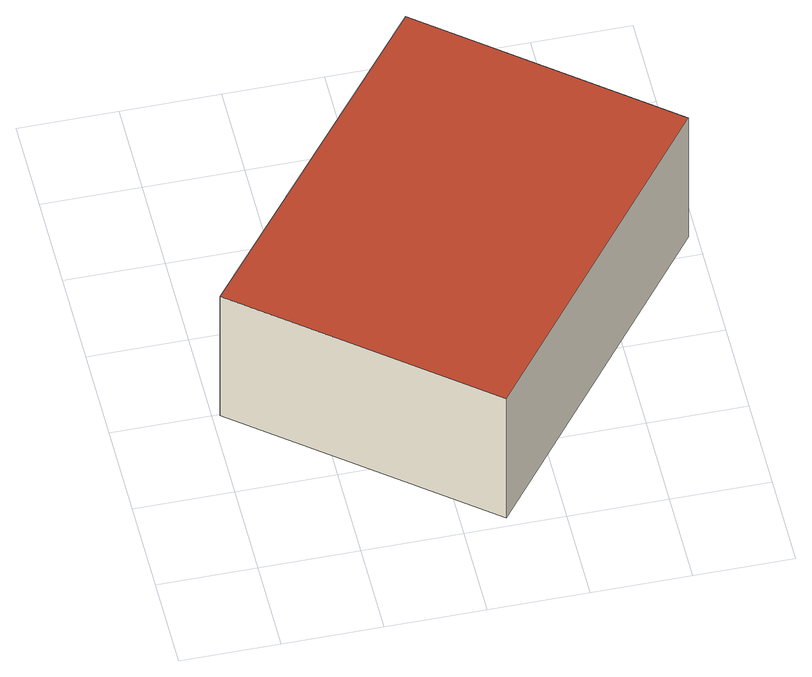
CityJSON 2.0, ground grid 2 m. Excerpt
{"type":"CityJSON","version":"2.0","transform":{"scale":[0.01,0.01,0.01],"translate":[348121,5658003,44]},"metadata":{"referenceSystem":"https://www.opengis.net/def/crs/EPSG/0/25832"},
"CityObjects":{
"building1":{"type":"Building","attributes":{"Geometrietyp2DReferenz":"3000","Gemeindeschluessel":"05315000","function":"31001_2571","roofType":"1000","measuredHeight":3.36,"storeysAboveGround":1},"address":[{"country":"Germany","locality":"Köln","thoroughfareNumber":"1","thoroughfareName":"Straberger Weg"}],"geometry":[{"type":"Solid","lod":"2","boundaries":[[[[0,1,2,3]],[[4,5,1,0]],[[6,7,5,4]],[[3,2,7,6]],[[4,0,3,6]],[[1,5,7,2]]]],"semantics":{"surfaces":[{"type":"WallSurface"},{"type":"RoofSurface"},{"type":"GroundSurface"}],"values":[[0,0,0,0,1,2]]}}]}
},
"vertices":[
[982,648,361],[982,648,25],[516,1020,25],[516,1020,361],[487,21,361],[487,21,25],[15,397,361],[15,397,25]
]}
